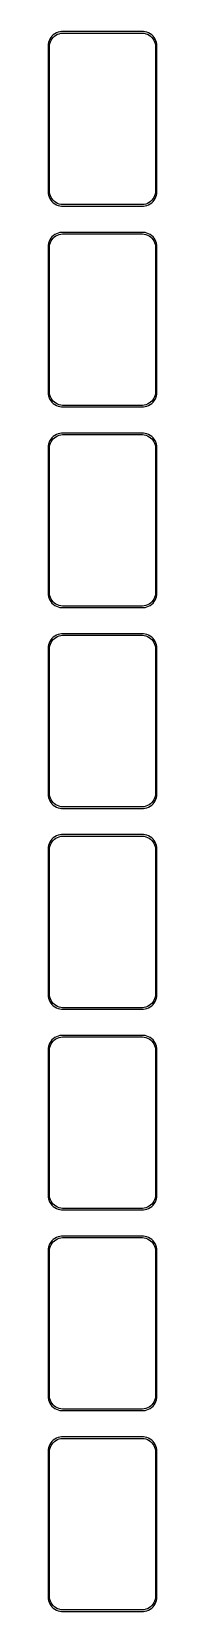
# Model space of a CAD drawing. Header units: metres. Extents: x -19 to 19, y 1005 to 2031.
# Drawn here: x -19 to 19, y 1488 to 2031 of the extents above; entities that cross this region are included whole.
import ezdxf

# ---------------------------------------------------------------- set-up
doc = ezdxf.new("R2010")
doc.units = ezdxf.units.M

msp = doc.modelspace()

# ---------------------------------------------------------------- linework, layer by layer
for p, q in [((-15.2951, 2030.76), (-15.8789, 2030.52)), ((-14.6869, 2030.91), (-15.2951, 2030.76)), ((-14.0639, 2030.99), (-14.6869, 2030.91)), ((14.0639, 2030.99), (-14.0639, 2030.99)), ((14.6869, 2030.91), (14.0639, 2030.99)), ((15.2951, 2030.76), (14.6869, 2030.91)), ((15.8789, 2030.52), (15.2951, 2030.76)), ((-18.7106, 2026.63), (-18.75, 2026)), ((-18.75, 2026), (-18.75, 1976)), ((-18.5929, 2027.24), (-18.7106, 2026.63)), ((-18.3989, 2027.84), (-18.5929, 2027.24)), ((-18.1315, 2028.41), (-18.3989, 2027.84)), ((-18.25, 2025.75), (-18.2125, 2026.35)), ((-18.25, 1976.25), (-18.25, 2025.75)), ((-18.2125, 2026.35), (-18.1008, 2026.93)), ((-17.7951, 2028.94), (-18.1315, 2028.41)), ((-18.1008, 2026.93), (-17.9164, 2027.5)), ((-17.9164, 2027.5), (-17.6624, 2028.04)), ((-17.3948, 2029.42), (-17.7951, 2028.94)), ((-17.6624, 2028.04), (-17.3428, 2028.54)), ((-16.9371, 2029.85), (-17.3948, 2029.42)), ((-17.3428, 2028.54), (-16.9626, 2029)), ((-16.9626, 2029), (-16.5278, 2029.41)), ((-16.4291, 2030.22), (-16.9371, 2029.85)), ((-16.5278, 2029.41), (-16.0452, 2029.76)), ((-15.8789, 2030.52), (-16.4291, 2030.22)), ((-16.0452, 2029.76), (-15.5224, 2030.05)), ((-15.5224, 2030.05), (-14.9678, 2030.27)), ((-14.9678, 2030.27), (-14.3901, 2030.42)), ((-14.3901, 2030.42), (-13.7982, 2030.49)), ((-13.7982, 2030.49), (13.7982, 2030.49)), ((13.7982, 2030.49), (14.3901, 2030.42)), ((14.3901, 2030.42), (14.9678, 2030.27)), ((14.9678, 2030.27), (15.5224, 2030.05)), ((15.5224, 2030.05), (16.0452, 2029.76)), ((16.4291, 2030.22), (15.8789, 2030.52)), ((16.0452, 2029.76), (16.5278, 2029.41)), ((16.9371, 2029.85), (16.4291, 2030.22)), ((16.5278, 2029.41), (16.9626, 2029)), ((17.3948, 2029.42), (16.9371, 2029.85)), ((16.9626, 2029), (17.3428, 2028.54)), ((17.3428, 2028.54), (17.6624, 2028.04)), ((17.7951, 2028.94), (17.3948, 2029.42)), ((17.6624, 2028.04), (17.9164, 2027.5)), ((18.1315, 2028.41), (17.7951, 2028.94)), ((17.9164, 2027.5), (18.1008, 2026.93)), ((18.1008, 2026.93), (18.2125, 2026.35)), ((18.3989, 2027.84), (18.1315, 2028.41)), ((18.2125, 2026.35), (18.25, 2025.75)), ((18.25, 2025.75), (18.25, 1976.25)), ((18.5929, 2027.24), (18.3989, 2027.84)), ((18.7106, 2026.63), (18.5929, 2027.24)), ((18.75, 2026), (18.7106, 2026.63)), ((18.75, 1976), (18.75, 2026)), ((-18.75, 1976), (-18.7106, 1975.37)), ((-18.7106, 1975.37), (-18.5929, 1974.76)), ((-18.5929, 1974.76), (-18.3989, 1974.16)), ((-18.3989, 1974.16), (-18.1315, 1973.59)), ((-18.2125, 1975.65), (-18.25, 1976.25)), ((-18.1008, 1975.07), (-18.2125, 1975.65)), ((-18.1315, 1973.59), (-17.7951, 1973.06)), ((-17.9164, 1974.5), (-18.1008, 1975.07)), ((-17.6624, 1973.96), (-17.9164, 1974.5)), ((-17.7951, 1973.06), (-17.3948, 1972.58)), ((-17.3428, 1973.46), (-17.6624, 1973.96)), ((-17.3948, 1972.58), (-16.9371, 1972.15)), ((-16.9626, 1973), (-17.3428, 1973.46)), ((-16.5278, 1972.59), (-16.9626, 1973)), ((-16.9371, 1972.15), (-16.4291, 1971.78)), ((-16.0452, 1972.24), (-16.5278, 1972.59)), ((-16.4291, 1971.78), (-15.8789, 1971.48)), ((-15.5224, 1971.95), (-16.0452, 1972.24)), ((-15.8789, 1971.48), (-15.2951, 1971.24)), ((-14.9678, 1971.73), (-15.5224, 1971.95)), ((-15.2951, 1971.24), (-14.6869, 1971.09)), ((-14.3901, 1971.58), (-14.9678, 1971.73)), ((-14.6869, 1971.09), (-14.0639, 1971.01)), ((-13.7982, 1971.51), (-14.3901, 1971.58)), ((13.7982, 1971.51), (-13.7982, 1971.51)), ((14.3901, 1971.58), (13.7982, 1971.51)), ((14.0639, 1971.01), (14.6869, 1971.09)), ((14.9678, 1971.73), (14.3901, 1971.58)), ((14.6869, 1971.09), (15.2951, 1971.24)), ((15.5224, 1971.95), (14.9678, 1971.73)), ((15.2951, 1971.24), (15.8789, 1971.48)), ((16.0452, 1972.24), (15.5224, 1971.95)), ((15.8789, 1971.48), (16.4291, 1971.78)), ((16.5278, 1972.59), (16.0452, 1972.24)), ((16.4291, 1971.78), (16.9371, 1972.15)), ((16.9626, 1973), (16.5278, 1972.59)), ((16.9371, 1972.15), (17.3948, 1972.58)), ((17.3428, 1973.46), (16.9626, 1973)), ((17.6624, 1973.96), (17.3428, 1973.46)), ((17.3948, 1972.58), (17.7951, 1973.06)), ((17.9164, 1974.5), (17.6624, 1973.96)), ((17.7951, 1973.06), (18.1315, 1973.59)), ((18.1008, 1975.07), (17.9164, 1974.5)), ((18.2125, 1975.65), (18.1008, 1975.07)), ((18.1315, 1973.59), (18.3989, 1974.16)), ((18.25, 1976.25), (18.2125, 1975.65)), ((18.3989, 1974.16), (18.5929, 1974.76)), ((18.5929, 1974.76), (18.7106, 1975.37)), ((18.7106, 1975.37), (18.75, 1976)), ((-14.0639, 1971.01), (14.0639, 1971.01)), ((-17.3948, 1960.42), (-17.7951, 1959.94)), ((-16.9371, 1960.85), (-17.3948, 1960.42)), ((-16.9626, 1960), (-16.5278, 1960.41)), ((-16.4291, 1961.22), (-16.9371, 1960.85)), ((-16.5278, 1960.41), (-16.0452, 1960.76)), ((-15.8789, 1961.52), (-16.4291, 1961.22)), ((-16.0452, 1960.76), (-15.5224, 1961.05)), ((-15.2951, 1961.76), (-15.8789, 1961.52)), ((-15.5224, 1961.05), (-14.9678, 1961.27)), ((-14.6869, 1961.91), (-15.2951, 1961.76)), ((-14.9678, 1961.27), (-14.3901, 1961.42)), ((-14.0639, 1961.99), (-14.6869, 1961.91)), ((-14.3901, 1961.42), (-13.7982, 1961.49)), ((14.0639, 1961.99), (-14.0639, 1961.99)), ((-13.7982, 1961.49), (13.7982, 1961.49)), ((13.7982, 1961.49), (14.3901, 1961.42)), ((14.6869, 1961.91), (14.0639, 1961.99)), ((14.3901, 1961.42), (14.9678, 1961.27)), ((15.2951, 1961.76), (14.6869, 1961.91)), ((14.9678, 1961.27), (15.5224, 1961.05)), ((15.8789, 1961.52), (15.2951, 1961.76)), ((15.5224, 1961.05), (16.0452, 1960.76)), ((16.4291, 1961.22), (15.8789, 1961.52)), ((16.0452, 1960.76), (16.5278, 1960.41)), ((16.9371, 1960.85), (16.4291, 1961.22)), ((16.5278, 1960.41), (16.9626, 1960)), ((17.3948, 1960.42), (16.9371, 1960.85)), ((17.7951, 1959.94), (17.3948, 1960.42)), ((-18.7106, 1957.63), (-18.75, 1957)), ((-18.75, 1957), (-18.75, 1907)), ((-18.5929, 1958.24), (-18.7106, 1957.63)), ((-18.3989, 1958.84), (-18.5929, 1958.24)), ((-18.1315, 1959.41), (-18.3989, 1958.84)), ((-18.25, 1956.75), (-18.2125, 1957.35)), ((-18.25, 1907.25), (-18.25, 1956.75)), ((-18.2125, 1957.35), (-18.1008, 1957.93)), ((-17.7951, 1959.94), (-18.1315, 1959.41)), ((-18.1008, 1957.93), (-17.9164, 1958.5)), ((-17.9164, 1958.5), (-17.6624, 1959.04)), ((-17.6624, 1959.04), (-17.3428, 1959.54)), ((-17.3428, 1959.54), (-16.9626, 1960)), ((16.9626, 1960), (17.3428, 1959.54)), ((17.3428, 1959.54), (17.6624, 1959.04)), ((17.6624, 1959.04), (17.9164, 1958.5)), ((18.1315, 1959.41), (17.7951, 1959.94)), ((17.9164, 1958.5), (18.1008, 1957.93)), ((18.1008, 1957.93), (18.2125, 1957.35)), ((18.3989, 1958.84), (18.1315, 1959.41)), ((18.2125, 1957.35), (18.25, 1956.75)), ((18.25, 1956.75), (18.25, 1907.25)), ((18.5929, 1958.24), (18.3989, 1958.84)), ((18.7106, 1957.63), (18.5929, 1958.24)), ((18.75, 1957), (18.7106, 1957.63)), ((18.75, 1907), (18.75, 1957)), ((-18.75, 1907), (-18.7106, 1906.37)), ((-18.7106, 1906.37), (-18.5929, 1905.76)), ((-18.2125, 1906.65), (-18.25, 1907.25)), ((-18.1008, 1906.07), (-18.2125, 1906.65)), ((-17.9164, 1905.5), (-18.1008, 1906.07)), ((18.1008, 1906.07), (17.9164, 1905.5)), ((18.2125, 1906.65), (18.1008, 1906.07)), ((18.25, 1907.25), (18.2125, 1906.65)), ((18.5929, 1905.76), (18.7106, 1906.37)), ((18.7106, 1906.37), (18.75, 1907)), ((-18.5929, 1905.76), (-18.3989, 1905.16)), ((-18.3989, 1905.16), (-18.1315, 1904.59)), ((-18.1315, 1904.59), (-17.7951, 1904.06)), ((-17.6624, 1904.96), (-17.9164, 1905.5)), ((-17.7951, 1904.06), (-17.3948, 1903.58)), ((-17.3428, 1904.46), (-17.6624, 1904.96)), ((-17.3948, 1903.58), (-16.9371, 1903.15)), ((-16.9626, 1904), (-17.3428, 1904.46)), ((-16.5278, 1903.59), (-16.9626, 1904)), ((-16.9371, 1903.15), (-16.4291, 1902.78)), ((-16.0452, 1903.24), (-16.5278, 1903.59)), ((-16.4291, 1902.78), (-15.8789, 1902.48)), ((-15.5224, 1902.95), (-16.0452, 1903.24)), ((-15.8789, 1902.48), (-15.2951, 1902.24)), ((-14.9678, 1902.73), (-15.5224, 1902.95)), ((-15.2951, 1902.24), (-14.6869, 1902.09)), ((-14.3901, 1902.58), (-14.9678, 1902.73)), ((-14.6869, 1902.09), (-14.0639, 1902.01)), ((-13.7982, 1902.51), (-14.3901, 1902.58)), ((-14.0639, 1902.01), (14.0639, 1902.01)), ((13.7982, 1902.51), (-13.7982, 1902.51)), ((14.3901, 1902.58), (13.7982, 1902.51)), ((14.0639, 1902.01), (14.6869, 1902.09)), ((14.9678, 1902.73), (14.3901, 1902.58)), ((14.6869, 1902.09), (15.2951, 1902.24)), ((15.5224, 1902.95), (14.9678, 1902.73)), ((15.2951, 1902.24), (15.8789, 1902.48)), ((16.0452, 1903.24), (15.5224, 1902.95)), ((15.8789, 1902.48), (16.4291, 1902.78)), ((16.5278, 1903.59), (16.0452, 1903.24)), ((16.4291, 1902.78), (16.9371, 1903.15)), ((16.9626, 1904), (16.5278, 1903.59)), ((16.9371, 1903.15), (17.3948, 1903.58)), ((17.3428, 1904.46), (16.9626, 1904)), ((17.6624, 1904.96), (17.3428, 1904.46)), ((17.3948, 1903.58), (17.7951, 1904.06)), ((17.9164, 1905.5), (17.6624, 1904.96)), ((17.7951, 1904.06), (18.1315, 1904.59)), ((18.1315, 1904.59), (18.3989, 1905.16)), ((18.3989, 1905.16), (18.5929, 1905.76)), ((-18.3989, 1889.84), (-18.5929, 1889.24)), ((-18.1315, 1890.41), (-18.3989, 1889.84)), ((-17.7951, 1890.94), (-18.1315, 1890.41)), ((-17.9164, 1889.5), (-17.6624, 1890.04)), ((-17.3948, 1891.42), (-17.7951, 1890.94)), ((-17.6624, 1890.04), (-17.3428, 1890.54)), ((-16.9371, 1891.85), (-17.3948, 1891.42)), ((-17.3428, 1890.54), (-16.9626, 1891)), ((-16.9626, 1891), (-16.5278, 1891.41)), ((-16.4291, 1892.22), (-16.9371, 1891.85)), ((-16.5278, 1891.41), (-16.0452, 1891.76)), ((-15.8789, 1892.52), (-16.4291, 1892.22)), ((-16.0452, 1891.76), (-15.5224, 1892.05)), ((-15.2951, 1892.76), (-15.8789, 1892.52)), ((-15.5224, 1892.05), (-14.9678, 1892.27)), ((-14.6869, 1892.91), (-15.2951, 1892.76)), ((-14.9678, 1892.27), (-14.3901, 1892.42)), ((-14.0639, 1892.99), (-14.6869, 1892.91)), ((-14.3901, 1892.42), (-13.7982, 1892.49)), ((14.0639, 1892.99), (-14.0639, 1892.99)), ((-13.7982, 1892.49), (13.7982, 1892.49)), ((13.7982, 1892.49), (14.3901, 1892.42)), ((14.6869, 1892.91), (14.0639, 1892.99)), ((14.3901, 1892.42), (14.9678, 1892.27)), ((15.2951, 1892.76), (14.6869, 1892.91)), ((14.9678, 1892.27), (15.5224, 1892.05)), ((15.8789, 1892.52), (15.2951, 1892.76)), ((15.5224, 1892.05), (16.0452, 1891.76)), ((16.4291, 1892.22), (15.8789, 1892.52)), ((16.0452, 1891.76), (16.5278, 1891.41)), ((16.9371, 1891.85), (16.4291, 1892.22)), ((16.5278, 1891.41), (16.9626, 1891)), ((17.3948, 1891.42), (16.9371, 1891.85)), ((16.9626, 1891), (17.3428, 1890.54)), ((17.3428, 1890.54), (17.6624, 1890.04)), ((17.7951, 1890.94), (17.3948, 1891.42)), ((17.6624, 1890.04), (17.9164, 1889.5)), ((18.1315, 1890.41), (17.7951, 1890.94)), ((18.3989, 1889.84), (18.1315, 1890.41)), ((18.5929, 1889.24), (18.3989, 1889.84)), ((-18.7106, 1888.63), (-18.75, 1888)), ((-18.75, 1888), (-18.75, 1838)), ((-18.5929, 1889.24), (-18.7106, 1888.63)), ((-18.25, 1887.75), (-18.2125, 1888.35)), ((-18.25, 1838.25), (-18.25, 1887.75)), ((-18.2125, 1888.35), (-18.1008, 1888.93)), ((-18.1008, 1888.93), (-17.9164, 1889.5)), ((17.9164, 1889.5), (18.1008, 1888.93)), ((18.1008, 1888.93), (18.2125, 1888.35)), ((18.2125, 1888.35), (18.25, 1887.75)), ((18.25, 1887.75), (18.25, 1838.25)), ((18.7106, 1888.63), (18.5929, 1889.24)), ((18.75, 1888), (18.7106, 1888.63)), ((18.75, 1838), (18.75, 1888)), ((-18.75, 1838), (-18.7106, 1837.37)), ((-18.7106, 1837.37), (-18.5929, 1836.76)), ((-18.5929, 1836.76), (-18.3989, 1836.16)), ((-18.3989, 1836.16), (-18.1315, 1835.59)), ((-18.2125, 1837.65), (-18.25, 1838.25)), ((-18.1008, 1837.07), (-18.2125, 1837.65)), ((-18.1315, 1835.59), (-17.7951, 1835.06)), ((-17.9164, 1836.5), (-18.1008, 1837.07)), ((-17.6624, 1835.96), (-17.9164, 1836.5)), ((-17.3428, 1835.46), (-17.6624, 1835.96)), ((-16.9626, 1835), (-17.3428, 1835.46)), ((17.3428, 1835.46), (16.9626, 1835)), ((17.6624, 1835.96), (17.3428, 1835.46)), ((17.9164, 1836.5), (17.6624, 1835.96)), ((17.7951, 1835.06), (18.1315, 1835.59)), ((18.1008, 1837.07), (17.9164, 1836.5)), ((18.2125, 1837.65), (18.1008, 1837.07)), ((18.1315, 1835.59), (18.3989, 1836.16)), ((18.25, 1838.25), (18.2125, 1837.65)), ((18.3989, 1836.16), (18.5929, 1836.76)), ((18.5929, 1836.76), (18.7106, 1837.37)), ((18.7106, 1837.37), (18.75, 1838)), ((-17.7951, 1835.06), (-17.3948, 1834.58)), ((-17.3948, 1834.58), (-16.9371, 1834.15)), ((-16.5278, 1834.59), (-16.9626, 1835)), ((-16.9371, 1834.15), (-16.4291, 1833.78)), ((-16.0452, 1834.24), (-16.5278, 1834.59)), ((-16.4291, 1833.78), (-15.8789, 1833.48)), ((-15.5224, 1833.95), (-16.0452, 1834.24)), ((-15.8789, 1833.48), (-15.2951, 1833.24)), ((-14.9678, 1833.73), (-15.5224, 1833.95)), ((-15.2951, 1833.24), (-14.6869, 1833.09)), ((-14.3901, 1833.58), (-14.9678, 1833.73)), ((-14.6869, 1833.09), (-14.0639, 1833.01)), ((-13.7982, 1833.51), (-14.3901, 1833.58)), ((-14.0639, 1833.01), (14.0639, 1833.01)), ((13.7982, 1833.51), (-13.7982, 1833.51)), ((14.3901, 1833.58), (13.7982, 1833.51)), ((14.0639, 1833.01), (14.6869, 1833.09)), ((14.9678, 1833.73), (14.3901, 1833.58)), ((14.6869, 1833.09), (15.2951, 1833.24)), ((15.5224, 1833.95), (14.9678, 1833.73)), ((15.2951, 1833.24), (15.8789, 1833.48)), ((16.0452, 1834.24), (15.5224, 1833.95)), ((15.8789, 1833.48), (16.4291, 1833.78)), ((16.5278, 1834.59), (16.0452, 1834.24)), ((16.4291, 1833.78), (16.9371, 1834.15)), ((16.9626, 1835), (16.5278, 1834.59)), ((16.9371, 1834.15), (17.3948, 1834.58)), ((17.3948, 1834.58), (17.7951, 1835.06)), ((-18.7106, 1819.63), (-18.75, 1819)), ((-18.75, 1819), (-18.75, 1769)), ((-18.5929, 1820.24), (-18.7106, 1819.63)), ((-18.3989, 1820.84), (-18.5929, 1820.24)), ((-18.1315, 1821.41), (-18.3989, 1820.84)), ((-18.25, 1818.75), (-18.2125, 1819.35)), ((-18.2125, 1819.35), (-18.1008, 1819.93)), ((-17.7951, 1821.94), (-18.1315, 1821.41)), ((-18.1008, 1819.93), (-17.9164, 1820.5)), ((-17.9164, 1820.5), (-17.6624, 1821.04)), ((-17.3948, 1822.42), (-17.7951, 1821.94)), ((-17.6624, 1821.04), (-17.3428, 1821.54)), ((-16.9371, 1822.85), (-17.3948, 1822.42)), ((-17.3428, 1821.54), (-16.9626, 1822)), ((-16.9626, 1822), (-16.5278, 1822.41)), ((-16.4291, 1823.22), (-16.9371, 1822.85)), ((-16.5278, 1822.41), (-16.0452, 1822.76)), ((-15.8789, 1823.52), (-16.4291, 1823.22)), ((-16.0452, 1822.76), (-15.5224, 1823.05)), ((-15.2951, 1823.76), (-15.8789, 1823.52)), ((-15.5224, 1823.05), (-14.9678, 1823.27)), ((-14.6869, 1823.91), (-15.2951, 1823.76)), ((-14.9678, 1823.27), (-14.3901, 1823.42)), ((-14.0639, 1823.99), (-14.6869, 1823.91)), ((-14.3901, 1823.42), (-13.7982, 1823.49)), ((14.0639, 1823.99), (-14.0639, 1823.99)), ((-13.7982, 1823.49), (13.7982, 1823.49)), ((13.7982, 1823.49), (14.3901, 1823.42)), ((14.6869, 1823.91), (14.0639, 1823.99)), ((14.3901, 1823.42), (14.9678, 1823.27)), ((15.2951, 1823.76), (14.6869, 1823.91)), ((14.9678, 1823.27), (15.5224, 1823.05)), ((15.8789, 1823.52), (15.2951, 1823.76)), ((15.5224, 1823.05), (16.0452, 1822.76)), ((16.4291, 1823.22), (15.8789, 1823.52)), ((16.0452, 1822.76), (16.5278, 1822.41)), ((16.9371, 1822.85), (16.4291, 1823.22)), ((16.5278, 1822.41), (16.9626, 1822)), ((17.3948, 1822.42), (16.9371, 1822.85)), ((16.9626, 1822), (17.3428, 1821.54)), ((17.3428, 1821.54), (17.6624, 1821.04)), ((17.7951, 1821.94), (17.3948, 1822.42)), ((17.6624, 1821.04), (17.9164, 1820.5)), ((18.1315, 1821.41), (17.7951, 1821.94)), ((17.9164, 1820.5), (18.1008, 1819.93)), ((18.1008, 1819.93), (18.2125, 1819.35)), ((18.3989, 1820.84), (18.1315, 1821.41)), ((18.2125, 1819.35), (18.25, 1818.75)), ((18.5929, 1820.24), (18.3989, 1820.84)), ((18.7106, 1819.63), (18.5929, 1820.24)), ((18.75, 1819), (18.7106, 1819.63)), ((18.75, 1769), (18.75, 1819)), ((-18.25, 1769.25), (-18.25, 1818.75)), ((18.25, 1818.75), (18.25, 1769.25)), ((-18.75, 1769), (-18.7106, 1768.37)), ((-18.7106, 1768.37), (-18.5929, 1767.76)), ((-18.5929, 1767.76), (-18.3989, 1767.16)), ((-18.3989, 1767.16), (-18.1315, 1766.59)), ((-18.2125, 1768.65), (-18.25, 1769.25)), ((-18.1008, 1768.07), (-18.2125, 1768.65)), ((-18.1315, 1766.59), (-17.7951, 1766.06)), ((-17.9164, 1767.5), (-18.1008, 1768.07)), ((-17.6624, 1766.96), (-17.9164, 1767.5)), ((-17.7951, 1766.06), (-17.3948, 1765.58)), ((-17.3428, 1766.46), (-17.6624, 1766.96)), ((-17.3948, 1765.58), (-16.9371, 1765.15)), ((-16.9626, 1766), (-17.3428, 1766.46)), ((-16.5278, 1765.59), (-16.9626, 1766)), ((-16.9371, 1765.15), (-16.4291, 1764.78)), ((-16.0452, 1765.24), (-16.5278, 1765.59)), ((-16.4291, 1764.78), (-15.8789, 1764.48)), ((-15.5224, 1764.95), (-16.0452, 1765.24)), ((-14.9678, 1764.73), (-15.5224, 1764.95)), ((-14.3901, 1764.58), (-14.9678, 1764.73)), ((14.9678, 1764.73), (14.3901, 1764.58)), ((15.5224, 1764.95), (14.9678, 1764.73)), ((16.0452, 1765.24), (15.5224, 1764.95)), ((15.8789, 1764.48), (16.4291, 1764.78)), ((16.5278, 1765.59), (16.0452, 1765.24)), ((16.4291, 1764.78), (16.9371, 1765.15)), ((16.9626, 1766), (16.5278, 1765.59)), ((16.9371, 1765.15), (17.3948, 1765.58)), ((17.3428, 1766.46), (16.9626, 1766)), ((17.6624, 1766.96), (17.3428, 1766.46)), ((17.3948, 1765.58), (17.7951, 1766.06)), ((17.9164, 1767.5), (17.6624, 1766.96)), ((17.7951, 1766.06), (18.1315, 1766.59)), ((18.1008, 1768.07), (17.9164, 1767.5)), ((18.2125, 1768.65), (18.1008, 1768.07)), ((18.1315, 1766.59), (18.3989, 1767.16)), ((18.25, 1769.25), (18.2125, 1768.65)), ((18.3989, 1767.16), (18.5929, 1767.76)), ((18.5929, 1767.76), (18.7106, 1768.37)), ((18.7106, 1768.37), (18.75, 1769)), ((-15.8789, 1764.48), (-15.2951, 1764.24)), ((-15.2951, 1764.24), (-14.6869, 1764.09)), ((-14.6869, 1764.09), (-14.0639, 1764.01)), ((-13.7982, 1764.51), (-14.3901, 1764.58)), ((-14.0639, 1764.01), (14.0639, 1764.01)), ((13.7982, 1764.51), (-13.7982, 1764.51)), ((14.3901, 1764.58), (13.7982, 1764.51)), ((14.0639, 1764.01), (14.6869, 1764.09)), ((14.6869, 1764.09), (15.2951, 1764.24)), ((15.2951, 1764.24), (15.8789, 1764.48)), ((-16.9371, 1753.85), (-17.3948, 1753.42)), ((-16.4291, 1754.22), (-16.9371, 1753.85)), ((-15.8789, 1754.52), (-16.4291, 1754.22)), ((-16.0452, 1753.76), (-15.5224, 1754.05)), ((-15.2951, 1754.76), (-15.8789, 1754.52)), ((-15.5224, 1754.05), (-14.9678, 1754.27)), ((-14.6869, 1754.91), (-15.2951, 1754.76)), ((-14.9678, 1754.27), (-14.3901, 1754.42)), ((-14.0639, 1754.99), (-14.6869, 1754.91)), ((-14.3901, 1754.42), (-13.7982, 1754.49)), ((14.0639, 1754.99), (-14.0639, 1754.99)), ((-13.7982, 1754.49), (13.7982, 1754.49)), ((13.7982, 1754.49), (14.3901, 1754.42)), ((14.6869, 1754.91), (14.0639, 1754.99)), ((14.3901, 1754.42), (14.9678, 1754.27)), ((15.2951, 1754.76), (14.6869, 1754.91)), ((14.9678, 1754.27), (15.5224, 1754.05)), ((15.8789, 1754.52), (15.2951, 1754.76)), ((15.5224, 1754.05), (16.0452, 1753.76)), ((16.4291, 1754.22), (15.8789, 1754.52)), ((16.9371, 1753.85), (16.4291, 1754.22)), ((17.3948, 1753.42), (16.9371, 1753.85)), ((-18.7106, 1750.63), (-18.75, 1750)), ((-18.75, 1750), (-18.75, 1700)), ((-18.5929, 1751.24), (-18.7106, 1750.63)), ((-18.3989, 1751.84), (-18.5929, 1751.24)), ((-18.1315, 1752.41), (-18.3989, 1751.84)), ((-18.25, 1749.75), (-18.2125, 1750.35)), ((-18.25, 1700.25), (-18.25, 1749.75)), ((-18.2125, 1750.35), (-18.1008, 1750.93)), ((-17.7951, 1752.94), (-18.1315, 1752.41)), ((-18.1008, 1750.93), (-17.9164, 1751.5)), ((-17.9164, 1751.5), (-17.6624, 1752.04)), ((-17.3948, 1753.42), (-17.7951, 1752.94)), ((-17.6624, 1752.04), (-17.3428, 1752.54)), ((-17.3428, 1752.54), (-16.9626, 1753)), ((-16.9626, 1753), (-16.5278, 1753.41)), ((-16.5278, 1753.41), (-16.0452, 1753.76)), ((16.0452, 1753.76), (16.5278, 1753.41)), ((16.5278, 1753.41), (16.9626, 1753)), ((16.9626, 1753), (17.3428, 1752.54)), ((17.3428, 1752.54), (17.6624, 1752.04)), ((17.7951, 1752.94), (17.3948, 1753.42)), ((17.6624, 1752.04), (17.9164, 1751.5)), ((18.1315, 1752.41), (17.7951, 1752.94)), ((17.9164, 1751.5), (18.1008, 1750.93)), ((18.1008, 1750.93), (18.2125, 1750.35)), ((18.3989, 1751.84), (18.1315, 1752.41)), ((18.2125, 1750.35), (18.25, 1749.75)), ((18.25, 1749.75), (18.25, 1700.25)), ((18.5929, 1751.24), (18.3989, 1751.84)), ((18.7106, 1750.63), (18.5929, 1751.24)), ((18.75, 1750), (18.7106, 1750.63)), ((18.75, 1700), (18.75, 1750)), ((-18.75, 1700), (-18.7106, 1699.37)), ((-18.2125, 1699.65), (-18.25, 1700.25)), ((-18.1008, 1699.07), (-18.2125, 1699.65)), ((18.2125, 1699.65), (18.1008, 1699.07)), ((18.25, 1700.25), (18.2125, 1699.65)), ((18.7106, 1699.37), (18.75, 1700)), ((-18.7106, 1699.37), (-18.5929, 1698.76)), ((-18.5929, 1698.76), (-18.3989, 1698.16)), ((-18.3989, 1698.16), (-18.1315, 1697.59)), ((-18.1315, 1697.59), (-17.7951, 1697.06)), ((-17.9164, 1698.5), (-18.1008, 1699.07)), ((-17.6624, 1697.96), (-17.9164, 1698.5)), ((-17.7951, 1697.06), (-17.3948, 1696.58)), ((-17.3428, 1697.46), (-17.6624, 1697.96)), ((-17.3948, 1696.58), (-16.9371, 1696.15)), ((-16.9626, 1697), (-17.3428, 1697.46)), ((-16.5278, 1696.59), (-16.9626, 1697)), ((-16.9371, 1696.15), (-16.4291, 1695.78)), ((-16.0452, 1696.24), (-16.5278, 1696.59)), ((-16.4291, 1695.78), (-15.8789, 1695.48)), ((-15.5224, 1695.95), (-16.0452, 1696.24)), ((-15.8789, 1695.48), (-15.2951, 1695.24)), ((-14.9678, 1695.73), (-15.5224, 1695.95)), ((-15.2951, 1695.24), (-14.6869, 1695.09)), ((-14.3901, 1695.58), (-14.9678, 1695.73)), ((-14.6869, 1695.09), (-14.0639, 1695.01)), ((-13.7982, 1695.51), (-14.3901, 1695.58)), ((-14.0639, 1695.01), (14.0639, 1695.01)), ((13.7982, 1695.51), (-13.7982, 1695.51)), ((14.3901, 1695.58), (13.7982, 1695.51)), ((14.0639, 1695.01), (14.6869, 1695.09)), ((14.9678, 1695.73), (14.3901, 1695.58)), ((14.6869, 1695.09), (15.2951, 1695.24)), ((15.5224, 1695.95), (14.9678, 1695.73)), ((15.2951, 1695.24), (15.8789, 1695.48)), ((16.0452, 1696.24), (15.5224, 1695.95)), ((15.8789, 1695.48), (16.4291, 1695.78)), ((16.5278, 1696.59), (16.0452, 1696.24)), ((16.4291, 1695.78), (16.9371, 1696.15)), ((16.9626, 1697), (16.5278, 1696.59)), ((16.9371, 1696.15), (17.3948, 1696.58)), ((17.3428, 1697.46), (16.9626, 1697)), ((17.6624, 1697.96), (17.3428, 1697.46)), ((17.3948, 1696.58), (17.7951, 1697.06)), ((17.9164, 1698.5), (17.6624, 1697.96)), ((17.7951, 1697.06), (18.1315, 1697.59)), ((18.1008, 1699.07), (17.9164, 1698.5)), ((18.1315, 1697.59), (18.3989, 1698.16)), ((18.3989, 1698.16), (18.5929, 1698.76)), ((18.5929, 1698.76), (18.7106, 1699.37)), ((-18.1315, 1683.41), (-18.3989, 1682.84)), ((-17.7951, 1683.94), (-18.1315, 1683.41)), ((-17.3948, 1684.42), (-17.7951, 1683.94)), ((-17.6624, 1683.04), (-17.3428, 1683.54)), ((-16.9371, 1684.85), (-17.3948, 1684.42)), ((-17.3428, 1683.54), (-16.9626, 1684)), ((-16.9626, 1684), (-16.5278, 1684.41)), ((-16.4291, 1685.22), (-16.9371, 1684.85)), ((-16.5278, 1684.41), (-16.0452, 1684.76)), ((-15.8789, 1685.52), (-16.4291, 1685.22)), ((-16.0452, 1684.76), (-15.5224, 1685.05)), ((-15.2951, 1685.76), (-15.8789, 1685.52)), ((-15.5224, 1685.05), (-14.9678, 1685.27)), ((-14.6869, 1685.91), (-15.2951, 1685.76)), ((-14.9678, 1685.27), (-14.3901, 1685.42)), ((-14.0639, 1685.99), (-14.6869, 1685.91)), ((-14.3901, 1685.42), (-13.7982, 1685.49)), ((14.0639, 1685.99), (-14.0639, 1685.99)), ((-13.7982, 1685.49), (13.7982, 1685.49)), ((13.7982, 1685.49), (14.3901, 1685.42)), ((14.6869, 1685.91), (14.0639, 1685.99)), ((14.3901, 1685.42), (14.9678, 1685.27)), ((15.2951, 1685.76), (14.6869, 1685.91)), ((14.9678, 1685.27), (15.5224, 1685.05)), ((15.8789, 1685.52), (15.2951, 1685.76)), ((15.5224, 1685.05), (16.0452, 1684.76)), ((16.4291, 1685.22), (15.8789, 1685.52)), ((16.0452, 1684.76), (16.5278, 1684.41)), ((16.9371, 1684.85), (16.4291, 1685.22)), ((16.5278, 1684.41), (16.9626, 1684)), ((17.3948, 1684.42), (16.9371, 1684.85)), ((16.9626, 1684), (17.3428, 1683.54)), ((17.3428, 1683.54), (17.6624, 1683.04)), ((17.7951, 1683.94), (17.3948, 1684.42)), ((18.1315, 1683.41), (17.7951, 1683.94)), ((18.3989, 1682.84), (18.1315, 1683.41)), ((-18.7106, 1681.63), (-18.75, 1681)), ((-18.75, 1681), (-18.75, 1631)), ((-18.5929, 1682.24), (-18.7106, 1681.63)), ((-18.3989, 1682.84), (-18.5929, 1682.24)), ((-18.25, 1680.75), (-18.2125, 1681.35)), ((-18.25, 1631.25), (-18.25, 1680.75)), ((-18.2125, 1681.35), (-18.1008, 1681.93)), ((-18.1008, 1681.93), (-17.9164, 1682.5)), ((-17.9164, 1682.5), (-17.6624, 1683.04)), ((17.6624, 1683.04), (17.9164, 1682.5)), ((17.9164, 1682.5), (18.1008, 1681.93)), ((18.1008, 1681.93), (18.2125, 1681.35)), ((18.2125, 1681.35), (18.25, 1680.75)), ((18.25, 1680.75), (18.25, 1631.25)), ((18.5929, 1682.24), (18.3989, 1682.84)), ((18.7106, 1681.63), (18.5929, 1682.24)), ((18.75, 1681), (18.7106, 1681.63)), ((18.75, 1631), (18.75, 1681)), ((-18.75, 1631), (-18.7106, 1630.37)), ((-18.7106, 1630.37), (-18.5929, 1629.76)), ((-18.5929, 1629.76), (-18.3989, 1629.16)), ((-18.3989, 1629.16), (-18.1315, 1628.59)), ((-18.2125, 1630.65), (-18.25, 1631.25)), ((-18.1008, 1630.07), (-18.2125, 1630.65)), ((-17.9164, 1629.5), (-18.1008, 1630.07)), ((-17.6624, 1628.96), (-17.9164, 1629.5)), ((-17.3428, 1628.46), (-17.6624, 1628.96)), ((17.6624, 1628.96), (17.3428, 1628.46)), ((17.9164, 1629.5), (17.6624, 1628.96)), ((18.1008, 1630.07), (17.9164, 1629.5)), ((18.2125, 1630.65), (18.1008, 1630.07)), ((18.1315, 1628.59), (18.3989, 1629.16)), ((18.25, 1631.25), (18.2125, 1630.65)), ((18.3989, 1629.16), (18.5929, 1629.76)), ((18.5929, 1629.76), (18.7106, 1630.37)), ((18.7106, 1630.37), (18.75, 1631)), ((-18.1315, 1628.59), (-17.7951, 1628.06)), ((-17.7951, 1628.06), (-17.3948, 1627.58)), ((-17.3948, 1627.58), (-16.9371, 1627.15)), ((-16.9626, 1628), (-17.3428, 1628.46)), ((-16.5278, 1627.59), (-16.9626, 1628)), ((-16.9371, 1627.15), (-16.4291, 1626.78)), ((-16.0452, 1627.24), (-16.5278, 1627.59)), ((-16.4291, 1626.78), (-15.8789, 1626.48)), ((-15.5224, 1626.95), (-16.0452, 1627.24)), ((-15.8789, 1626.48), (-15.2951, 1626.24)), ((-14.9678, 1626.73), (-15.5224, 1626.95)), ((-15.2951, 1626.24), (-14.6869, 1626.09)), ((-14.3901, 1626.58), (-14.9678, 1626.73)), ((-14.6869, 1626.09), (-14.0639, 1626.01)), ((-13.7982, 1626.51), (-14.3901, 1626.58)), ((-14.0639, 1626.01), (14.0639, 1626.01)), ((13.7982, 1626.51), (-13.7982, 1626.51)), ((14.3901, 1626.58), (13.7982, 1626.51)), ((14.0639, 1626.01), (14.6869, 1626.09)), ((14.9678, 1626.73), (14.3901, 1626.58)), ((14.6869, 1626.09), (15.2951, 1626.24)), ((15.5224, 1626.95), (14.9678, 1626.73)), ((15.2951, 1626.24), (15.8789, 1626.48)), ((16.0452, 1627.24), (15.5224, 1626.95)), ((15.8789, 1626.48), (16.4291, 1626.78)), ((16.5278, 1627.59), (16.0452, 1627.24)), ((16.4291, 1626.78), (16.9371, 1627.15)), ((16.9626, 1628), (16.5278, 1627.59)), ((16.9371, 1627.15), (17.3948, 1627.58)), ((17.3428, 1628.46), (16.9626, 1628)), ((17.3948, 1627.58), (17.7951, 1628.06)), ((17.7951, 1628.06), (18.1315, 1628.59)), ((-18.5929, 1613.24), (-18.7106, 1612.63)), ((-18.3989, 1613.84), (-18.5929, 1613.24)), ((-18.1315, 1614.41), (-18.3989, 1613.84)), ((-18.2125, 1612.35), (-18.1008, 1612.93)), ((-17.7951, 1614.94), (-18.1315, 1614.41)), ((-18.1008, 1612.93), (-17.9164, 1613.5)), ((-17.9164, 1613.5), (-17.6624, 1614.04)), ((-17.3948, 1615.42), (-17.7951, 1614.94)), ((-17.6624, 1614.04), (-17.3428, 1614.54)), ((-16.9371, 1615.85), (-17.3948, 1615.42)), ((-17.3428, 1614.54), (-16.9626, 1615)), ((-16.9626, 1615), (-16.5278, 1615.41)), ((-16.4291, 1616.22), (-16.9371, 1615.85)), ((-16.5278, 1615.41), (-16.0452, 1615.76)), ((-15.8789, 1616.52), (-16.4291, 1616.22)), ((-16.0452, 1615.76), (-15.5224, 1616.05)), ((-15.2951, 1616.76), (-15.8789, 1616.52)), ((-15.5224, 1616.05), (-14.9678, 1616.27)), ((-14.6869, 1616.91), (-15.2951, 1616.76)), ((-14.9678, 1616.27), (-14.3901, 1616.42)), ((-14.0639, 1616.99), (-14.6869, 1616.91)), ((-14.3901, 1616.42), (-13.7982, 1616.49)), ((14.0639, 1616.99), (-14.0639, 1616.99)), ((-13.7982, 1616.49), (13.7982, 1616.49)), ((13.7982, 1616.49), (14.3901, 1616.42)), ((14.6869, 1616.91), (14.0639, 1616.99)), ((14.3901, 1616.42), (14.9678, 1616.27)), ((15.2951, 1616.76), (14.6869, 1616.91)), ((14.9678, 1616.27), (15.5224, 1616.05)), ((15.8789, 1616.52), (15.2951, 1616.76)), ((15.5224, 1616.05), (16.0452, 1615.76)), ((16.4291, 1616.22), (15.8789, 1616.52)), ((16.0452, 1615.76), (16.5278, 1615.41)), ((16.9371, 1615.85), (16.4291, 1616.22)), ((16.5278, 1615.41), (16.9626, 1615)), ((17.3948, 1615.42), (16.9371, 1615.85)), ((16.9626, 1615), (17.3428, 1614.54)), ((17.3428, 1614.54), (17.6624, 1614.04)), ((17.7951, 1614.94), (17.3948, 1615.42)), ((17.6624, 1614.04), (17.9164, 1613.5)), ((18.1315, 1614.41), (17.7951, 1614.94)), ((17.9164, 1613.5), (18.1008, 1612.93)), ((18.1008, 1612.93), (18.2125, 1612.35)), ((18.3989, 1613.84), (18.1315, 1614.41)), ((18.5929, 1613.24), (18.3989, 1613.84)), ((18.7106, 1612.63), (18.5929, 1613.24)), ((-18.7106, 1612.63), (-18.75, 1612)), ((-18.75, 1612), (-18.75, 1562)), ((-18.25, 1611.75), (-18.2125, 1612.35)), ((-18.25, 1562.25), (-18.25, 1611.75)), ((18.2125, 1612.35), (18.25, 1611.75)), ((18.25, 1611.75), (18.25, 1562.25)), ((18.75, 1612), (18.7106, 1612.63)), ((18.75, 1562), (18.75, 1612)), ((-18.75, 1562), (-18.7106, 1561.37)), ((-18.7106, 1561.37), (-18.5929, 1560.76)), ((-18.5929, 1560.76), (-18.3989, 1560.16)), ((-18.3989, 1560.16), (-18.1315, 1559.59)), ((-18.2125, 1561.65), (-18.25, 1562.25)), ((-18.1008, 1561.07), (-18.2125, 1561.65)), ((-18.1315, 1559.59), (-17.7951, 1559.06)), ((-17.9164, 1560.5), (-18.1008, 1561.07)), ((-17.6624, 1559.96), (-17.9164, 1560.5)), ((-17.7951, 1559.06), (-17.3948, 1558.58)), ((-17.3428, 1559.46), (-17.6624, 1559.96)), ((-17.3948, 1558.58), (-16.9371, 1558.15)), ((-16.9626, 1559), (-17.3428, 1559.46)), ((-16.5278, 1558.59), (-16.9626, 1559)), ((-16.0452, 1558.24), (-16.5278, 1558.59)), ((16.5278, 1558.59), (16.0452, 1558.24)), ((16.9626, 1559), (16.5278, 1558.59)), ((16.9371, 1558.15), (17.3948, 1558.58)), ((17.3428, 1559.46), (16.9626, 1559)), ((17.6624, 1559.96), (17.3428, 1559.46)), ((17.3948, 1558.58), (17.7951, 1559.06)), ((17.9164, 1560.5), (17.6624, 1559.96)), ((17.7951, 1559.06), (18.1315, 1559.59)), ((18.1008, 1561.07), (17.9164, 1560.5)), ((18.2125, 1561.65), (18.1008, 1561.07)), ((18.1315, 1559.59), (18.3989, 1560.16)), ((18.25, 1562.25), (18.2125, 1561.65)), ((18.3989, 1560.16), (18.5929, 1560.76)), ((18.5929, 1560.76), (18.7106, 1561.37)), ((18.7106, 1561.37), (18.75, 1562)), ((-16.9371, 1558.15), (-16.4291, 1557.78)), ((-16.4291, 1557.78), (-15.8789, 1557.48)), ((-15.5224, 1557.95), (-16.0452, 1558.24)), ((-15.8789, 1557.48), (-15.2951, 1557.24)), ((-14.9678, 1557.73), (-15.5224, 1557.95)), ((-15.2951, 1557.24), (-14.6869, 1557.09)), ((-14.3901, 1557.58), (-14.9678, 1557.73)), ((-14.6869, 1557.09), (-14.0639, 1557.01)), ((-13.7982, 1557.51), (-14.3901, 1557.58)), ((-14.0639, 1557.01), (14.0639, 1557.01)), ((13.7982, 1557.51), (-13.7982, 1557.51)), ((14.3901, 1557.58), (13.7982, 1557.51)), ((14.0639, 1557.01), (14.6869, 1557.09)), ((14.9678, 1557.73), (14.3901, 1557.58)), ((14.6869, 1557.09), (15.2951, 1557.24)), ((15.5224, 1557.95), (14.9678, 1557.73)), ((15.2951, 1557.24), (15.8789, 1557.48)), ((16.0452, 1558.24), (15.5224, 1557.95)), ((15.8789, 1557.48), (16.4291, 1557.78)), ((16.4291, 1557.78), (16.9371, 1558.15)), ((-15.8789, 1547.52), (-16.4291, 1547.22)), ((-15.2951, 1547.76), (-15.8789, 1547.52)), ((-14.6869, 1547.91), (-15.2951, 1547.76)), ((-14.0639, 1547.99), (-14.6869, 1547.91)), ((14.0639, 1547.99), (-14.0639, 1547.99)), ((14.6869, 1547.91), (14.0639, 1547.99)), ((15.2951, 1547.76), (14.6869, 1547.91)), ((15.8789, 1547.52), (15.2951, 1547.76)), ((16.4291, 1547.22), (15.8789, 1547.52)), ((-18.7106, 1543.63), (-18.75, 1543)), ((-18.75, 1543), (-18.75, 1493)), ((-18.5929, 1544.24), (-18.7106, 1543.63)), ((-18.3989, 1544.84), (-18.5929, 1544.24)), ((-18.1315, 1545.41), (-18.3989, 1544.84)), ((-18.25, 1542.75), (-18.2125, 1543.35)), ((-18.25, 1493.25), (-18.25, 1542.75)), ((-18.2125, 1543.35), (-18.1008, 1543.93)), ((-17.7951, 1545.94), (-18.1315, 1545.41)), ((-18.1008, 1543.93), (-17.9164, 1544.5)), ((-17.9164, 1544.5), (-17.6624, 1545.04)), ((-17.3948, 1546.42), (-17.7951, 1545.94)), ((-17.6624, 1545.04), (-17.3428, 1545.54)), ((-16.9371, 1546.85), (-17.3948, 1546.42)), ((-17.3428, 1545.54), (-16.9626, 1546)), ((-16.9626, 1546), (-16.5278, 1546.41)), ((-16.4291, 1547.22), (-16.9371, 1546.85)), ((-16.5278, 1546.41), (-16.0452, 1546.76)), ((-16.0452, 1546.76), (-15.5224, 1547.05)), ((-15.5224, 1547.05), (-14.9678, 1547.27)), ((-14.9678, 1547.27), (-14.3901, 1547.42)), ((-14.3901, 1547.42), (-13.7982, 1547.49)), ((-13.7982, 1547.49), (13.7982, 1547.49)), ((13.7982, 1547.49), (14.3901, 1547.42)), ((14.3901, 1547.42), (14.9678, 1547.27)), ((14.9678, 1547.27), (15.5224, 1547.05)), ((15.5224, 1547.05), (16.0452, 1546.76)), ((16.0452, 1546.76), (16.5278, 1546.41)), ((16.9371, 1546.85), (16.4291, 1547.22)), ((16.5278, 1546.41), (16.9626, 1546)), ((17.3948, 1546.42), (16.9371, 1546.85)), ((16.9626, 1546), (17.3428, 1545.54)), ((17.3428, 1545.54), (17.6624, 1545.04)), ((17.7951, 1545.94), (17.3948, 1546.42)), ((17.6624, 1545.04), (17.9164, 1544.5)), ((18.1315, 1545.41), (17.7951, 1545.94)), ((17.9164, 1544.5), (18.1008, 1543.93)), ((18.1008, 1543.93), (18.2125, 1543.35)), ((18.3989, 1544.84), (18.1315, 1545.41)), ((18.2125, 1543.35), (18.25, 1542.75)), ((18.25, 1542.75), (18.25, 1493.25)), ((18.5929, 1544.24), (18.3989, 1544.84)), ((18.7106, 1543.63), (18.5929, 1544.24)), ((18.75, 1543), (18.7106, 1543.63)), ((18.75, 1493), (18.75, 1543)), ((-18.2125, 1492.65), (-18.25, 1493.25)), ((18.25, 1493.25), (18.2125, 1492.65)), ((-18.75, 1493), (-18.7106, 1492.37)), ((-18.7106, 1492.37), (-18.5929, 1491.76)), ((-18.5929, 1491.76), (-18.3989, 1491.16)), ((-18.3989, 1491.16), (-18.1315, 1490.59)), ((-18.1008, 1492.07), (-18.2125, 1492.65)), ((-18.1315, 1490.59), (-17.7951, 1490.06)), ((-17.9164, 1491.5), (-18.1008, 1492.07)), ((-17.6624, 1490.96), (-17.9164, 1491.5)), ((-17.7951, 1490.06), (-17.3948, 1489.58)), ((-17.3428, 1490.46), (-17.6624, 1490.96)), ((-17.3948, 1489.58), (-16.9371, 1489.15)), ((-16.9626, 1490), (-17.3428, 1490.46)), ((-16.5278, 1489.59), (-16.9626, 1490)), ((-16.9371, 1489.15), (-16.4291, 1488.78)), ((-16.0452, 1489.24), (-16.5278, 1489.59)), ((-16.4291, 1488.78), (-15.8789, 1488.48)), ((-15.5224, 1488.95), (-16.0452, 1489.24)), ((-15.8789, 1488.48), (-15.2951, 1488.24)), ((-14.9678, 1488.73), (-15.5224, 1488.95)), ((-15.2951, 1488.24), (-14.6869, 1488.09)), ((-14.3901, 1488.58), (-14.9678, 1488.73)), ((-14.6869, 1488.09), (-14.0639, 1488.01)), ((-13.7982, 1488.51), (-14.3901, 1488.58)), ((-14.0639, 1488.01), (14.0639, 1488.01)), ((13.7982, 1488.51), (-13.7982, 1488.51)), ((14.3901, 1488.58), (13.7982, 1488.51)), ((14.0639, 1488.01), (14.6869, 1488.09)), ((14.9678, 1488.73), (14.3901, 1488.58)), ((14.6869, 1488.09), (15.2951, 1488.24)), ((15.5224, 1488.95), (14.9678, 1488.73)), ((15.2951, 1488.24), (15.8789, 1488.48)), ((16.0452, 1489.24), (15.5224, 1488.95)), ((15.8789, 1488.48), (16.4291, 1488.78)), ((16.5278, 1489.59), (16.0452, 1489.24)), ((16.4291, 1488.78), (16.9371, 1489.15)), ((16.9626, 1490), (16.5278, 1489.59)), ((16.9371, 1489.15), (17.3948, 1489.58)), ((17.3428, 1490.46), (16.9626, 1490)), ((17.6624, 1490.96), (17.3428, 1490.46)), ((17.3948, 1489.58), (17.7951, 1490.06)), ((17.9164, 1491.5), (17.6624, 1490.96)), ((17.7951, 1490.06), (18.1315, 1490.59)), ((18.1008, 1492.07), (17.9164, 1491.5)), ((18.2125, 1492.65), (18.1008, 1492.07)), ((18.1315, 1490.59), (18.3989, 1491.16)), ((18.3989, 1491.16), (18.5929, 1491.76)), ((18.5929, 1491.76), (18.7106, 1492.37)), ((18.7106, 1492.37), (18.75, 1493))]:
    msp.add_line(p, q)

doc.saveas('drawing.dxf')
